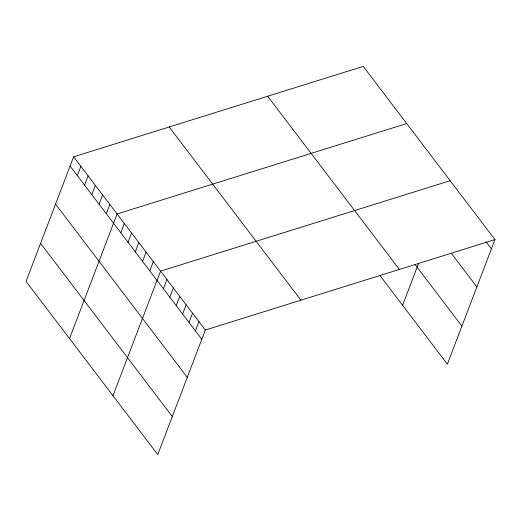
<?xml version="1.0" encoding="UTF-8"?>
<svg xmlns="http://www.w3.org/2000/svg" width="521" height="521" viewBox="0 0 521 521"><rect width="100%" height="100%" fill="white"/><g stroke="black" fill="none" stroke-linecap="round" stroke-linejoin="round"><path stroke-width="0.78" d="M73.624 156.814L26.05 281.405L157.765 454.605L205.339 330.021L494.95 239.595L363.235 66.395L73.624 156.814L205.339 330.021M77.336 175.597L80.872 166.342M84.578 185.124L88.114 175.87M91.826 194.652L95.356 185.398M99.068 204.18L102.604 194.919M106.31 213.701L109.846 204.447M69.514 338.559L117.095 213.975L406.699 123.549M120.8 232.757L124.337 223.502M128.049 242.285L131.579 233.024M135.291 251.806L138.827 242.552M142.533 261.334L146.069 252.079M149.781 270.861L153.311 261.607M112.985 395.719L160.559 271.128L450.164 180.709M163.418 288.797L166.954 279.543M169.82 297.211L173.356 287.957M176.215 305.625L179.752 296.371M182.617 314.039L186.147 304.785M189.012 322.453L192.549 313.193M195.408 330.861L198.944 321.607M402.59 305.293L418.487 263.672M494.95 239.595L447.376 364.186L379.894 275.446M486.002 241.731L491.414 248.849M451.29 253.258L476.884 286.908M415.191 264.694L461.906 326.126M267.664 96.235L399.379 269.435M169.195 126.974L300.91 300.181M70.094 166.069L201.809 339.275M55.558 204.134L187.273 377.334M40.586 243.346L172.301 416.546"/></g></svg>
